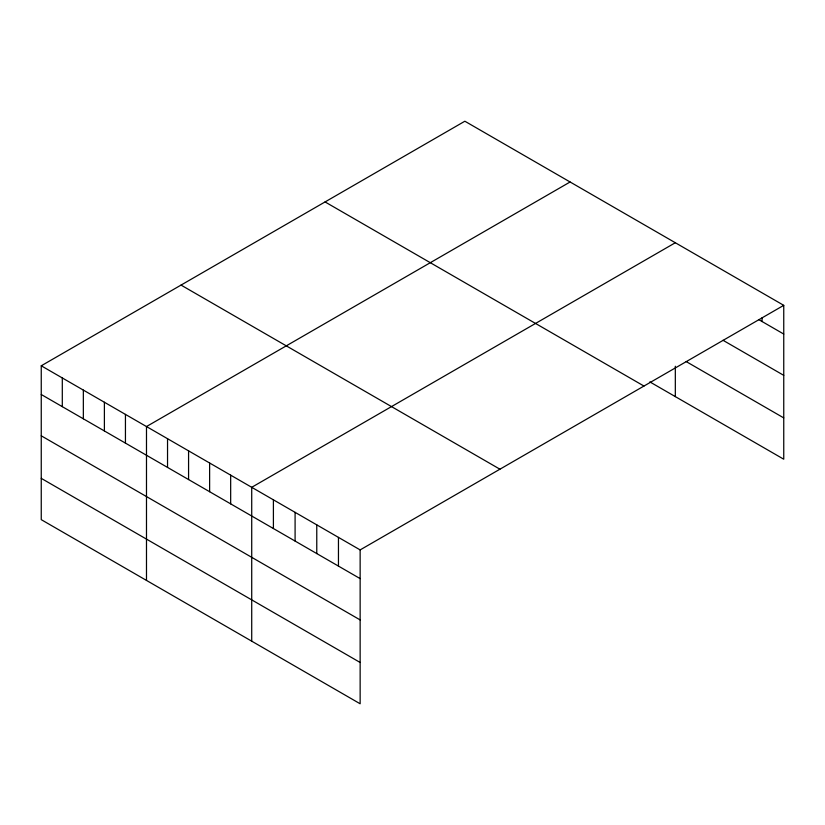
<?xml version="1.0" encoding="UTF-8"?>
<svg xmlns="http://www.w3.org/2000/svg" width="825" height="825" viewBox="0 0 825 825"><rect width="100%" height="100%" fill="white"/><g stroke="black" fill="none" stroke-linecap="round" stroke-linejoin="round"><path stroke-width="1.24" d="M783.75 305.343L360.143 549.904L360.143 703.777L41.25 519.657L41.25 365.795L464.857 121.223L783.75 305.343L783.75 459.205L649.852 381.903M570.096 181.985L146.489 426.556L146.489 580.418M675.324 242.736L251.718 487.307L251.718 641.18M758.814 319.646L783.75 334.053M723.03 340.292L783.75 375.354M686.173 361.567L783.75 417.904M325.071 201.939L643.964 386.048M181.036 285.089L499.929 469.198M41.25 365.795L360.143 549.904M41.25 394.505L360.143 578.614M41.25 435.806L360.143 619.915M41.25 478.356L360.143 662.475M762.063 317.78L762.063 321.533M675.324 366.238L675.324 396.608M338.456 537.384L338.456 566.094M316.769 524.865L316.769 553.575M295.092 512.346L295.092 541.056M273.405 499.826L273.405 528.536M230.67 475.159L230.67 503.869M209.622 463L209.622 491.71M188.574 450.852L188.574 479.562M167.537 438.704L167.537 467.414M125.441 414.397L125.441 443.108M104.393 402.249L104.393 430.959M83.346 390.101L83.346 418.811M62.298 377.943L62.298 406.653"/></g></svg>
